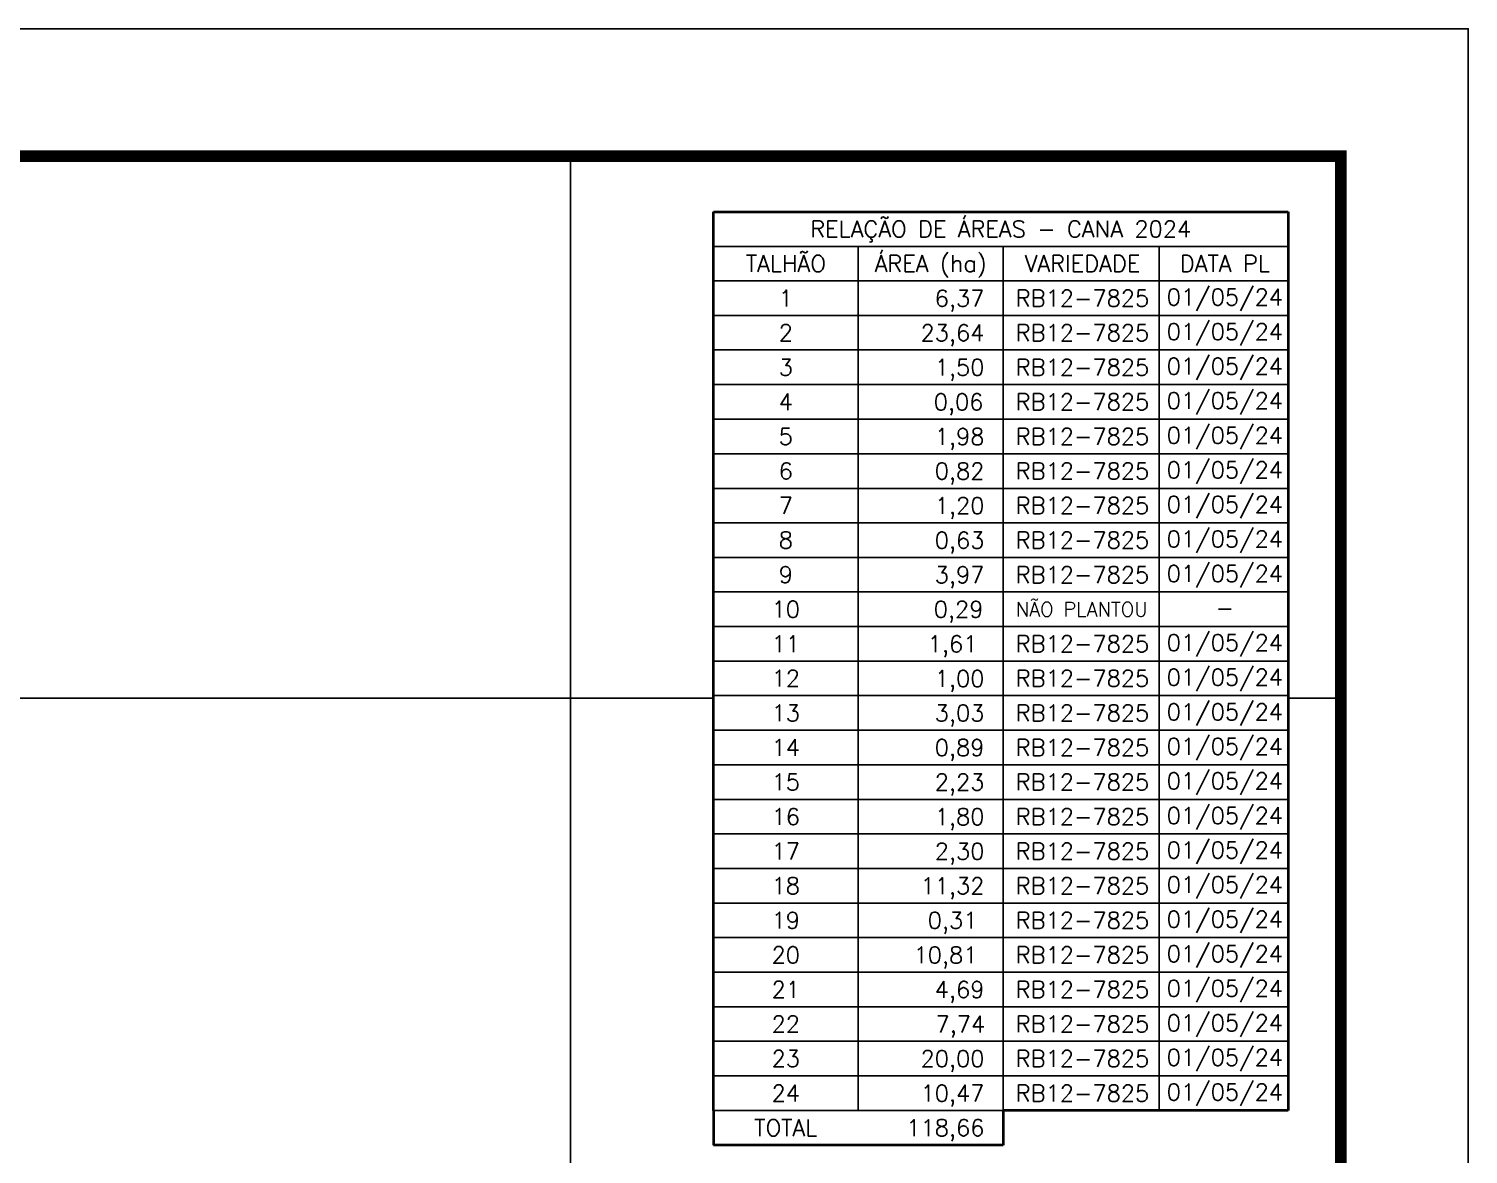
# Model space of a CAD drawing. Header units: metres. Extents: x 731556 to 734181, y 7842245 to 7845957.
# Drawn here: x 732768 to 734181, y 7844853 to 7845957 of the extents above; entities that cross this region are included whole.
import ezdxf
from ezdxf.enums import TextEntityAlignment as Align

# ---------------------------------------------------------------- set-up
doc = ezdxf.new("R2010")
doc.units = ezdxf.units.M
doc.header["$LTSCALE"] = 0.6
doc.linetypes.add('LIN0', pattern=[0])
for name, color, linetype in [('MALHA', 8, 'Continuous'), ('MARGEM', 5, 'Continuous'), ('QUADRO_DE_AREAS_CANA_2024', 7, 'Continuous')]:
    doc.layers.add(name, color=color, linetype=linetype)
doc.styles.add('Simplex', font='simplex.shx')

msp = doc.modelspace()

# ---------------------------------------------------------------- linework, layer by layer
at = {"layer": 'MALHA'}
for points in [[(733300, 7843995.2), (733300, 7845832.2)], [(731681.3, 7845300), (733440.2, 7845300)], [(734004.4, 7845300), (734056.3, 7845300)]]:
    msp.add_lwpolyline(points, dxfattribs=at)
at = {"layer": 'MARGEM', "color": 174, "linetype": 'LIN0', "flags": 128}
msp.add_lwpolyline([(734181.3, 7842244.7), (734181.3, 7845957.2), (731556.3, 7845957.2), (731556.3, 7842244.7)], close=True, dxfattribs=at)
at = {"layer": 'MARGEM', "color": 174, "linetype": 'LIN0', "const_width": 11.4, "flags": 128}
msp.add_lwpolyline([(734056.3, 7842662.7), (734056.3, 7845832.2), (731681.3, 7845832.2), (731681.3, 7842662.7)], close=True, dxfattribs=at)
at = {"layer": 'QUADRO_DE_AREAS_CANA_2024', "color": 174, "linetype": 'ByBlock', "lineweight": 40}
for p, q in [((733440.2, 7844895.5), (733440.2, 7845777.6)), ((733440.2, 7845777.6), (734004.4, 7845777.6)), ((734004.4, 7845777.6), (734004.4, 7844895.5)), ((733440.2, 7844895.5), (733440.2, 7844861.5)), ((733724.8, 7844895.5), (733724.8, 7844861.5)), ((734004.4, 7844895.5), (733724.8, 7844895.5)), ((733724.8, 7844861.5), (733440.2, 7844861.5))]:
    msp.add_line(p, q, dxfattribs=at)
at = {"layer": 'QUADRO_DE_AREAS_CANA_2024', "linetype": 'Continuous'}
for p, q in [((734004.4, 7845743.6), (733440.2, 7845743.6)), ((733582.5, 7845743.6), (733582.5, 7844895.5)), ((733724.8, 7845743.6), (733724.8, 7844895.5)), ((733877.8, 7845743.6), (733877.8, 7844895.5)), ((734004.4, 7845709.7), (733440.2, 7845709.7)), ((734004.4, 7845675.8), (733440.2, 7845675.8)), ((734004.4, 7845641.9), (733440.2, 7845641.9)), ((734004.4, 7845607.9), (733440.2, 7845607.9)), ((734004.4, 7845574), (733440.2, 7845574)), ((734004.4, 7845540.1), (733440.2, 7845540.1)), ((734004.4, 7845506.1), (733440.2, 7845506.1)), ((734004.4, 7845472.2), (733440.2, 7845472.2)), ((734004.4, 7845438.3), (733440.2, 7845438.3)), ((734004.4, 7845404.4), (733440.2, 7845404.4)), ((734004.4, 7845370.4), (733440.2, 7845370.4)), ((734004.4, 7845336.5), (733440.2, 7845336.5)), ((734004.4, 7845302.6), (733440.2, 7845302.6)), ((734004.4, 7845268.7), (733440.2, 7845268.7)), ((734004.4, 7845234.7), (733440.2, 7845234.7)), ((734004.4, 7845200.8), (733440.2, 7845200.8)), ((734004.4, 7845166.9), (733440.2, 7845166.9)), ((734004.4, 7845133), (733440.2, 7845133)), ((734004.4, 7845099), (733440.2, 7845099)), ((734004.4, 7845065.1), (733440.2, 7845065.1)), ((734004.4, 7845031.2), (733440.2, 7845031.2)), ((734004.4, 7844997.3), (733440.2, 7844997.3)), ((734004.4, 7844963.3), (733440.2, 7844963.3)), ((734004.4, 7844929.4), (733440.2, 7844929.4)), ((733724.8, 7844895.5), (733440.2, 7844895.5))]:
    msp.add_line(p, q, dxfattribs=at)

# ---------------------------------------------------------------- texts
at = {"layer": 'QUADRO_DE_AREAS_CANA_2024', "linetype": 'Continuous', "style": 'Simplex'}
for s, height, p in [('RELAÇÃO DE ÁREAS - CANA 2024', 16.25, (733722.3, 7845760.6)), ('TALHÃO', 16.25, (733511.3, 7845726.7)), ('ÁREA (ha)', 16.25, (733653.6, 7845726.7)), ('VARIEDADE', 16.25, (733802.6, 7845726.7)), ('DATA PL', 16.25, (733942.4, 7845726.7)), ('01/05/24', 16.25, (733942.4, 7845693.8)), ('1', 16.2, (733511.3, 7845692.7)), ('RB12-7825', 16.25, (733802.6, 7845692.7)), ('2', 16.2, (733511.3, 7845658.8)), ('RB12-7825', 16.25, (733802.6, 7845658.8)), ('01/05/24', 16.25, (733942.4, 7845659.9)), ('01/05/24', 16.25, (733942.4, 7845626)), ('3', 16.2, (733511.3, 7845624.9)), ('RB12-7825', 16.25, (733802.6, 7845624.9)), ('4', 16.2, (733511.3, 7845591)), ('RB12-7825', 16.25, (733802.6, 7845591)), ('01/05/24', 16.25, (733942.4, 7845592.1)), ('5', 16.2, (733511.3, 7845557)), ('RB12-7825', 16.25, (733802.6, 7845557)), ('01/05/24', 16.25, (733942.4, 7845558.1)), ('01/05/24', 16.25, (733942.4, 7845524.2)), ('6', 16.2, (733511.3, 7845523.1)), ('RB12-7825', 16.25, (733802.6, 7845523.1)), ('7', 16.2, (733511.3, 7845489.2)), ('RB12-7825', 16.25, (733802.6, 7845489.2)), ('01/05/24', 16.25, (733942.4, 7845490.3)), ('01/05/24', 16.25, (733942.4, 7845456.4)), ('8', 16.2, (733511.3, 7845455.3)), ('RB12-7825', 16.25, (733802.6, 7845455.3)), ('9', 16.2, (733511.3, 7845421.3)), ('RB12-7825', 16.25, (733802.6, 7845421.3)), ('01/05/24', 16.25, (733942.4, 7845422.4)), ('10', 16.25, (733511.3, 7845387.4)), ('NÃO PLANTOU', 14, (733801.8, 7845387.4)), ('-', 16.2, (733942.4, 7845388.5)), ('01/05/24', 16.25, (733942.4, 7845354.6)), ('11', 16.25, (733511.3, 7845353.5)), ('RB12-7825', 16.25, (733802.6, 7845353.5)), ('12', 16.25, (733511.3, 7845319.6)), ('RB12-7825', 16.25, (733802.6, 7845319.6)), ('01/05/24', 16.25, (733942.4, 7845320.7)), ('01/05/24', 16.25, (733942.4, 7845286.7)), ('13', 16.25, (733511.3, 7845285.6)), ('RB12-7825', 16.25, (733802.6, 7845285.6)), ('14', 16.25, (733511.3, 7845251.7)), ('RB12-7825', 16.25, (733802.6, 7845251.7)), ('01/05/24', 16.25, (733942.4, 7845252.8)), ('15', 16.25, (733511.3, 7845217.8)), ('RB12-7825', 16.25, (733802.6, 7845217.8)), ('01/05/24', 16.25, (733942.4, 7845218.9)), ('01/05/24', 16.25, (733942.4, 7845184.9)), ('16', 16.25, (733511.3, 7845183.8)), ('RB12-7825', 16.25, (733802.6, 7845183.8)), ('17', 16.25, (733511.3, 7845149.9)), ('RB12-7825', 16.25, (733802.6, 7845149.9)), ('01/05/24', 16.25, (733942.4, 7845151)), ('01/05/24', 16.25, (733942.4, 7845117.1)), ('18', 16.25, (733511.3, 7845116)), ('RB12-7825', 16.25, (733802.6, 7845116)), ('19', 16.25, (733511.3, 7845082.1)), ('RB12-7825', 16.25, (733802.6, 7845082.1)), ('01/05/24', 16.25, (733942.4, 7845083.2)), ('20', 16.25, (733511.3, 7845048.1)), ('RB12-7825', 16.25, (733802.6, 7845048.1)), ('01/05/24', 16.25, (733942.4, 7845049.2)), ('01/05/24', 16.25, (733942.4, 7845015.3)), ('21', 16.25, (733511.3, 7845014.2)), ('RB12-7825', 16.25, (733802.6, 7845014.2)), ('22', 16.25, (733511.3, 7844980.3)), ('RB12-7825', 16.25, (733802.6, 7844980.3)), ('01/05/24', 16.25, (733942.4, 7844981.4)), ('01/05/24', 16.25, (733942.4, 7844947.5)), ('23', 16.25, (733511.3, 7844946.4)), ('RB12-7825', 16.25, (733802.6, 7844946.4)), ('24', 16.25, (733511.3, 7844912.4)), ('RB12-7825', 16.25, (733802.6, 7844912.4)), ('01/05/24', 16.25, (733942.4, 7844913.5)), ('TOTAL', 16.25, (733511.3, 7844878.5))]:
    msp.add_text(s, height=height, dxfattribs=at).set_placement(p, align=Align.MIDDLE_CENTER)
for s, p in [('6,37', (733706.3, 7845684.5)), ('23,64', (733706.3, 7845650.6)), ('1,50', (733706.3, 7845616.7)), ('0,06', (733705.3, 7845582.8)), ('1,98', (733706.3, 7845548.8)), ('0,82', (733706.3, 7845514.9)), ('1,20', (733706.3, 7845481)), ('0,63', (733706.3, 7845447)), ('3,97', (733706.3, 7845413.1)), ('0,29', (733705.3, 7845379.2)), ('1,61', (733699.4, 7845345.3)), ('1,00', (733706.3, 7845311.3)), ('3,03', (733706.3, 7845277.4)), ('0,89', (733706.3, 7845243.5)), ('2,23', (733706.3, 7845209.6)), ('1,80', (733706.3, 7845175.6)), ('2,30', (733706.3, 7845141.7)), ('11,32', (733706.3, 7845107.8)), ('0,31', (733699.4, 7845073.9)), ('10,81', (733699.4, 7845039.9)), ('4,69', (733706.3, 7845006)), ('7,74', (733707.1, 7844972.1)), ('20,00', (733706.3, 7844938.2)), ('10,47', (733706.3, 7844904.2)), ('118,66', (733706.3, 7844870.3))]:
    msp.add_text(s, height=16.25, dxfattribs=at).set_placement(p, align=Align.RIGHT)

doc.saveas('drawing.dxf')
